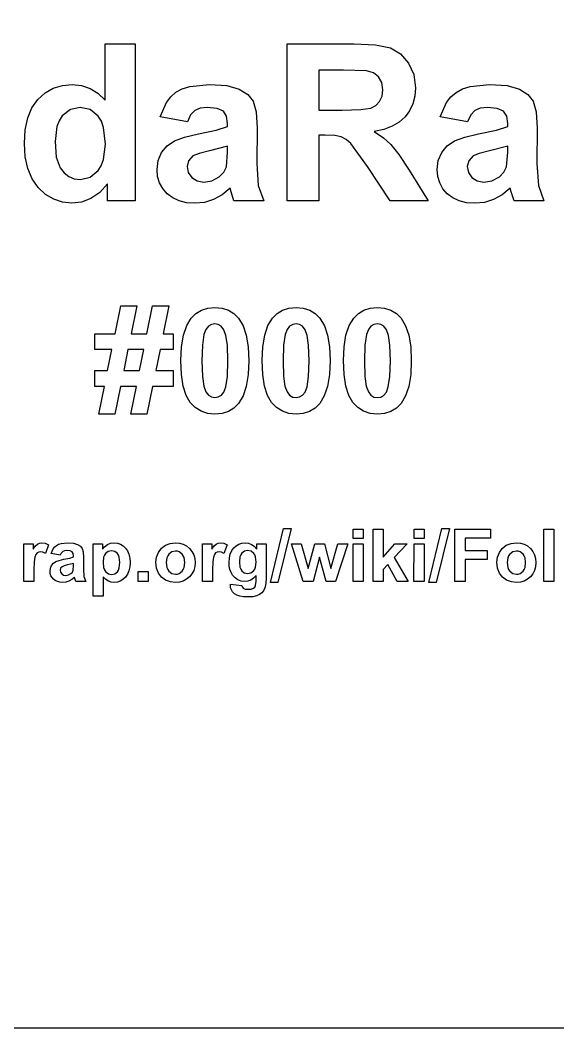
# Model space of a CAD drawing. Header units: metres. Extents: x 2067 to 2383, y -286 to 31.
# Drawn here: x 2209.1 to 2251.3, y -285.6 to -206.4 of the extents above; entities that cross this region are included whole.
import ezdxf

# ---------------------------------------------------------------- set-up
doc = ezdxf.new("R2010")
doc.units = ezdxf.units.M

msp = doc.modelspace()

# ---------------------------------------------------------------- linework, layer by layer
at = {"layer": 'COMPONENT0'}
for p, q in [((2228.742, -250.592, 0), (2229.76, -246.343, 0)), ((2230.351, -246.343, 0), (2229.322, -250.592, 0)), ((2229.76, -246.343, 0), (2230.351, -246.343, 0)), ((2235.222, -247.142, 0), (2235.222, -246.414, 0)), ((2235.222, -246.414, 0), (2236.01, -246.414, 0)), ((2236.01, -246.414, 0), (2236.01, -247.142, 0)), ((2236.789, -250.523, 0), (2236.789, -246.414, 0)), ((2236.789, -246.414, 0), (2237.577, -246.414, 0)), ((2237.577, -246.414, 0), (2237.577, -248.594, 0)), ((2240.01, -247.143, 0), (2240.01, -246.414, 0)), ((2240.01, -246.414, 0), (2240.797, -246.414, 0)), ((2240.797, -246.414, 0), (2240.797, -247.143, 0)), ((2241.184, -250.593, 0), (2242.202, -246.344, 0)), ((2242.793, -246.344, 0), (2241.764, -250.593, 0)), ((2242.202, -246.344, 0), (2242.793, -246.344, 0)), ((2243.21, -250.523, 0), (2243.211, -246.414, 0)), ((2243.211, -246.414, 0), (2246.028, -246.414, 0)), ((2246.028, -246.414, 0), (2246.027, -247.109, 0)), ((2250.212, -250.524, 0), (2250.212, -246.415, 0)), ((2250.212, -246.415, 0), (2251, -246.415, 0)), ((2251, -246.415, 0), (2251, -250.524, 0)), ((2209.354, -250.521, 0), (2209.354, -247.545, 0)), ((2209.354, -247.545, 0), (2210.086, -247.545, 0)), ((2210.086, -247.545, 0), (2210.086, -247.968, 0)), ((2210.264, -247.719, 0), (2210.424, -247.573, 0)), ((2210.424, -247.573, 0), (2210.584, -247.501, 0)), ((2210.584, -247.501, 0), (2210.764, -247.477, 0)), ((2210.764, -247.477, 0), (2211.028, -247.514, 0)), ((2211.028, -247.514, 0), (2211.283, -247.626, 0)), ((2211.283, -247.626, 0), (2211.039, -248.313, 0)), ((2211.911, -247.685, 0), (2212.076, -247.594, 0)), ((2212.076, -247.594, 0), (2212.276, -247.529, 0)), ((2212.276, -247.529, 0), (2212.785, -247.477, 0)), ((2212.785, -247.477, 0), (2213.245, -247.509, 0)), ((2213.245, -247.509, 0), (2213.57, -247.602, 0)), ((2213.57, -247.602, 0), (2213.79, -247.744, 0)), ((2214.792, -247.545, 0), (2215.526, -247.545, 0)), ((2214.792, -251.654, 0), (2214.792, -247.545, 0)), ((2215.526, -247.545, 0), (2215.526, -247.982, 0)), ((2215.695, -247.779, 0), (2215.913, -247.618, 0)), ((2215.913, -247.618, 0), (2216.17, -247.513, 0)), ((2216.17, -247.513, 0), (2216.454, -247.478, 0)), ((2216.454, -247.478, 0), (2216.704, -247.503, 0)), ((2216.704, -247.503, 0), (2216.933, -247.579, 0)), ((2216.933, -247.579, 0), (2217.144, -247.706, 0)), ((2220.475, -247.671, 0), (2220.85, -247.526, 0)), ((2220.85, -247.526, 0), (2221.267, -247.478, 0)), ((2221.267, -247.478, 0), (2221.589, -247.505, 0)), ((2221.589, -247.505, 0), (2221.881, -247.588, 0)), ((2221.881, -247.588, 0), (2222.143, -247.725, 0)), ((2223.388, -250.522, 0), (2223.389, -247.545, 0)), ((2223.389, -247.545, 0), (2224.12, -247.545, 0)), ((2224.12, -247.545, 0), (2224.12, -247.969, 0)), ((2224.298, -247.72, 0), (2224.458, -247.573, 0)), ((2224.458, -247.573, 0), (2224.618, -247.502, 0)), ((2224.618, -247.502, 0), (2224.798, -247.478, 0)), ((2224.798, -247.478, 0), (2225.063, -247.515, 0)), ((2225.063, -247.515, 0), (2225.317, -247.627, 0)), ((2225.317, -247.627, 0), (2225.073, -248.313, 0)), ((2226.031, -247.701, 0), (2226.244, -247.577, 0)), ((2226.244, -247.577, 0), (2226.478, -247.503, 0)), ((2226.478, -247.503, 0), (2226.735, -247.478, 0)), ((2226.735, -247.478, 0), (2226.999, -247.509, 0)), ((2226.999, -247.509, 0), (2227.239, -247.6, 0)), ((2227.239, -247.6, 0), (2227.455, -247.751, 0)), ((2227.646, -247.963, 0), (2227.646, -247.546, 0)), ((2227.646, -247.546, 0), (2228.383, -247.546, 0)), ((2228.383, -247.546, 0), (2228.383, -250.217, 0)), ((2231.312, -250.522, 0), (2230.371, -247.546, 0)), ((2230.371, -247.546, 0), (2231.136, -247.546, 0)), ((2231.136, -247.546, 0), (2231.693, -249.497, 0)), ((2231.693, -249.497, 0), (2232.206, -247.546, 0)), ((2232.206, -247.546, 0), (2232.966, -247.546, 0)), ((2232.966, -247.546, 0), (2233.462, -249.497, 0)), ((2233.462, -249.497, 0), (2234.031, -247.546, 0)), ((2234.807, -247.546, 0), (2233.852, -250.523, 0)), ((2234.031, -247.546, 0), (2234.807, -247.546, 0)), ((2236.01, -247.142, 0), (2235.222, -247.142, 0)), ((2235.222, -250.523, 0), (2235.222, -247.546, 0)), ((2235.222, -247.546, 0), (2236.01, -247.546, 0)), ((2236.01, -247.546, 0), (2236.01, -250.523, 0)), ((2237.577, -248.594, 0), (2238.499, -247.546, 0)), ((2239.469, -247.546, 0), (2238.451, -248.634, 0)), ((2238.499, -247.546, 0), (2239.469, -247.546, 0)), ((2240.009, -250.523, 0), (2240.01, -247.546, 0)), ((2240.797, -247.143, 0), (2240.01, -247.143, 0)), ((2240.01, -247.546, 0), (2240.797, -247.546, 0)), ((2240.797, -247.546, 0), (2240.797, -250.523, 0)), ((2246.027, -247.109, 0), (2244.04, -247.109, 0)), ((2244.04, -247.109, 0), (2244.04, -248.082, 0)), ((2247.265, -247.673, 0), (2247.64, -247.528, 0)), ((2247.64, -247.528, 0), (2248.057, -247.48, 0)), ((2248.057, -247.48, 0), (2248.379, -247.507, 0)), ((2248.379, -247.507, 0), (2248.671, -247.589, 0)), ((2248.671, -247.589, 0), (2248.933, -247.726, 0)), ((2210.086, -247.968, 0), (2210.264, -247.719, 0)), ((2210.286, -248.403, 0), (2210.208, -248.604, 0)), ((2210.389, -248.275, 0), (2210.286, -248.403, 0)), ((2210.516, -248.206, 0), (2210.389, -248.275, 0)), ((2210.669, -248.184, 0), (2210.516, -248.206, 0)), ((2210.847, -248.216, 0), (2210.669, -248.184, 0)), ((2211.039, -248.313, 0), (2210.847, -248.216, 0)), ((2211.496, -248.324, 0), (2211.66, -247.948, 0)), ((2212.211, -248.453, 0), (2211.496, -248.324, 0)), ((2211.66, -247.948, 0), (2211.774, -247.803, 0)), ((2211.774, -247.803, 0), (2211.911, -247.685, 0)), ((2212.295, -248.277, 0), (2212.211, -248.453, 0)), ((2212.401, -248.163, 0), (2212.295, -248.277, 0)), ((2212.542, -248.101, 0), (2212.401, -248.163, 0)), ((2212.729, -248.08, 0), (2212.542, -248.101, 0)), ((2212.99, -248.104, 0), (2212.729, -248.08, 0)), ((2213.152, -248.177, 0), (2212.99, -248.104, 0)), ((2213.236, -248.306, 0), (2213.152, -248.177, 0)), ((2213.264, -248.501, 0), (2213.236, -248.306, 0)), ((2213.79, -247.744, 0), (2213.933, -247.919, 0)), ((2213.933, -247.919, 0), (2214.012, -248.191, 0)), ((2214.012, -248.191, 0), (2214.038, -248.624, 0)), ((2215.526, -247.982, 0), (2215.695, -247.779, 0)), ((2215.678, -248.448, 0), (2215.619, -248.599, 0)), ((2215.762, -248.323, 0), (2215.678, -248.448, 0)), ((2215.977, -248.156, 0), (2215.762, -248.323, 0)), ((2216.241, -248.1, 0), (2215.977, -248.156, 0)), ((2216.496, -248.157, 0), (2216.241, -248.1, 0)), ((2216.706, -248.327, 0), (2216.496, -248.157, 0)), ((2216.789, -248.456, 0), (2216.706, -248.327, 0)), ((2217.144, -247.706, 0), (2217.334, -247.884, 0)), ((2217.334, -247.884, 0), (2217.492, -248.107, 0)), ((2217.492, -248.107, 0), (2217.605, -248.37, 0)), ((2217.605, -248.37, 0), (2217.673, -248.674, 0)), ((2219.782, -248.605, 0), (2219.927, -248.232, 0)), ((2219.927, -248.232, 0), (2220.161, -247.908, 0)), ((2220.161, -247.908, 0), (2220.475, -247.671, 0)), ((2220.751, -248.355, 0), (2220.659, -248.486, 0)), ((2220.986, -248.179, 0), (2220.751, -248.355, 0)), ((2221.269, -248.12, 0), (2220.986, -248.179, 0)), ((2221.417, -248.135, 0), (2221.269, -248.12, 0)), ((2221.553, -248.179, 0), (2221.417, -248.135, 0)), ((2221.787, -248.355, 0), (2221.553, -248.179, 0)), ((2221.878, -248.486, 0), (2221.787, -248.355, 0)), ((2222.143, -247.725, 0), (2222.374, -247.917, 0)), ((2222.374, -247.917, 0), (2222.563, -248.15, 0)), ((2222.563, -248.15, 0), (2222.698, -248.413, 0)), ((2222.698, -248.413, 0), (2222.778, -248.705, 0)), ((2224.12, -247.969, 0), (2224.298, -247.72, 0)), ((2224.32, -248.403, 0), (2224.242, -248.605, 0)), ((2224.423, -248.276, 0), (2224.32, -248.403, 0)), ((2224.55, -248.207, 0), (2224.423, -248.276, 0)), ((2224.703, -248.184, 0), (2224.55, -248.207, 0)), ((2224.881, -248.217, 0), (2224.703, -248.184, 0)), ((2225.073, -248.313, 0), (2224.881, -248.217, 0)), ((2225.502, -248.665, 0), (2225.569, -248.357, 0)), ((2225.569, -248.357, 0), (2225.682, -248.093, 0)), ((2225.682, -248.093, 0), (2225.84, -247.873, 0)), ((2225.84, -247.873, 0), (2226.031, -247.701, 0)), ((2226.39, -248.425, 0), (2226.333, -248.579, 0)), ((2226.47, -248.301, 0), (2226.39, -248.425, 0)), ((2226.679, -248.136, 0), (2226.47, -248.301, 0)), ((2226.937, -248.081, 0), (2226.679, -248.136, 0)), ((2227.203, -248.137, 0), (2226.937, -248.081, 0)), ((2227.419, -248.305, 0), (2227.203, -248.137, 0)), ((2227.502, -248.432, 0), (2227.419, -248.305, 0)), ((2227.455, -247.751, 0), (2227.646, -247.963, 0)), ((2227.562, -248.589, 0), (2227.502, -248.432, 0)), ((2244.04, -248.082, 0), (2245.756, -248.082, 0)), ((2245.756, -248.082, 0), (2245.755, -248.777, 0)), ((2246.572, -248.607, 0), (2246.717, -248.233, 0)), ((2246.717, -248.233, 0), (2246.951, -247.91, 0)), ((2246.951, -247.91, 0), (2247.265, -247.673, 0)), ((2247.541, -248.357, 0), (2247.449, -248.487, 0)), ((2247.776, -248.18, 0), (2247.541, -248.357, 0)), ((2248.059, -248.121, 0), (2247.776, -248.18, 0)), ((2248.207, -248.136, 0), (2248.059, -248.121, 0)), ((2248.343, -248.18, 0), (2248.207, -248.136, 0)), ((2248.577, -248.357, 0), (2248.343, -248.18, 0)), ((2248.668, -248.487, 0), (2248.577, -248.357, 0)), ((2248.933, -247.726, 0), (2249.164, -247.918, 0)), ((2249.164, -247.918, 0), (2249.353, -248.152, 0)), ((2249.353, -248.152, 0), (2249.488, -248.415, 0)), ((2249.488, -248.415, 0), (2249.568, -248.706, 0)), ((2210.158, -248.973, 0), (2210.142, -249.602, 0)), ((2210.208, -248.604, 0), (2210.158, -248.973, 0)), ((2211.535, -249.259, 0), (2211.68, -249.084, 0)), ((2211.68, -249.084, 0), (2211.873, -248.956, 0)), ((2211.873, -248.956, 0), (2212.138, -248.857, 0)), ((2212.138, -248.857, 0), (2212.499, -248.772, 0)), ((2212.499, -248.772, 0), (2212.967, -248.672, 0)), ((2212.785, -249.212, 0), (2212.514, -249.282, 0)), ((2213.264, -249.092, 0), (2212.785, -249.212, 0)), ((2212.967, -248.672, 0), (2213.264, -248.579, 0)), ((2213.264, -248.579, 0), (2213.264, -248.501, 0)), ((2213.264, -249.249, 0), (2213.264, -249.092, 0)), ((2214.038, -248.624, 0), (2214.03, -249.543, 0)), ((2215.619, -248.599, 0), (2215.571, -248.983, 0)), ((2215.571, -248.983, 0), (2215.621, -249.419, 0)), ((2216.847, -248.614, 0), (2216.789, -248.456, 0)), ((2216.894, -249.022, 0), (2216.847, -248.614, 0)), ((2216.849, -249.453, 0), (2216.894, -249.022, 0)), ((2217.673, -248.674, 0), (2217.696, -249.017, 0)), ((2217.696, -249.017, 0), (2217.673, -249.369, 0)), ((2219.733, -248.991, 0), (2219.782, -248.605, 0)), ((2219.782, -249.465, 0), (2219.733, -248.991, 0)), ((2220.593, -248.643, 0), (2220.541, -249.034, 0)), ((2220.541, -249.034, 0), (2220.593, -249.425, 0)), ((2220.659, -248.486, 0), (2220.593, -248.643, 0)), ((2221.943, -248.641, 0), (2221.878, -248.486, 0)), ((2221.995, -249.028, 0), (2221.943, -248.641, 0)), ((2221.943, -249.423, 0), (2221.995, -249.028, 0)), ((2222.778, -248.705, 0), (2222.805, -249.025, 0)), ((2222.805, -249.025, 0), (2222.778, -249.349, 0)), ((2224.193, -248.973, 0), (2224.176, -249.603, 0)), ((2224.242, -248.605, 0), (2224.193, -248.973, 0)), ((2225.479, -249.017, 0), (2225.502, -248.665, 0)), ((2225.497, -249.303, 0), (2225.479, -249.017, 0)), ((2226.333, -248.579, 0), (2226.287, -248.972, 0)), ((2226.287, -248.972, 0), (2226.332, -249.382, 0)), ((2227.56, -249.38, 0), (2227.61, -248.992, 0)), ((2227.61, -248.992, 0), (2227.562, -248.589, 0)), ((2232.582, -248.608, 0), (2232.077, -250.523, 0)), ((2233.095, -250.523, 0), (2232.582, -248.608, 0)), ((2237.944, -249.186, 0), (2237.577, -249.57, 0)), ((2238.692, -250.523, 0), (2237.944, -249.186, 0)), ((2238.451, -248.634, 0), (2239.541, -250.523, 0)), ((2245.755, -248.777, 0), (2244.04, -248.777, 0)), ((2244.04, -248.777, 0), (2244.04, -250.523, 0)), ((2246.523, -248.993, 0), (2246.572, -248.607, 0)), ((2246.572, -249.467, 0), (2246.523, -248.993, 0)), ((2247.383, -248.644, 0), (2247.331, -249.035, 0)), ((2247.331, -249.035, 0), (2247.383, -249.426, 0)), ((2247.449, -248.487, 0), (2247.383, -248.644, 0)), ((2248.733, -248.643, 0), (2248.668, -248.487, 0)), ((2248.785, -249.03, 0), (2248.733, -248.643, 0)), ((2248.733, -249.425, 0), (2248.785, -249.03, 0)), ((2249.568, -248.706, 0), (2249.595, -249.027, 0)), ((2249.595, -249.027, 0), (2249.568, -249.35, 0)), ((2210.142, -249.602, 0), (2210.142, -250.521, 0)), ((2211.414, -249.708, 0), (2211.445, -249.47, 0)), ((2211.431, -249.891, 0), (2211.414, -249.708, 0)), ((2211.481, -250.057, 0), (2211.431, -249.891, 0)), ((2211.445, -249.47, 0), (2211.535, -249.259, 0)), ((2212.241, -249.474, 0), (2212.202, -249.627, 0)), ((2212.202, -249.627, 0), (2212.233, -249.781, 0)), ((2212.233, -249.781, 0), (2212.325, -249.913, 0)), ((2212.356, -249.35, 0), (2212.241, -249.474, 0)), ((2212.325, -249.913, 0), (2212.466, -250.004, 0)), ((2212.514, -249.282, 0), (2212.356, -249.35, 0)), ((2212.466, -250.004, 0), (2212.639, -250.034, 0)), ((2212.639, -250.034, 0), (2212.847, -249.999, 0)), ((2212.847, -249.999, 0), (2213.046, -249.894, 0)), ((2213.046, -249.894, 0), (2213.164, -249.775, 0)), ((2213.164, -249.775, 0), (2213.234, -249.633, 0)), ((2213.234, -249.633, 0), (2213.264, -249.249, 0)), ((2214.03, -249.543, 0), (2214.067, -250.122, 0)), ((2215.621, -249.419, 0), (2215.683, -249.588, 0)), ((2215.683, -249.588, 0), (2215.77, -249.724, 0)), ((2215.77, -249.724, 0), (2215.991, -249.904, 0)), ((2215.991, -249.904, 0), (2216.118, -249.949, 0)), ((2216.118, -249.949, 0), (2216.255, -249.964, 0)), ((2216.255, -249.964, 0), (2216.507, -249.909, 0)), ((2216.507, -249.909, 0), (2216.712, -249.744, 0)), ((2216.712, -249.744, 0), (2216.792, -249.616, 0)), ((2216.792, -249.616, 0), (2216.849, -249.453, 0)), ((2217.491, -249.948, 0), (2217.331, -250.176, 0)), ((2217.605, -249.679, 0), (2217.491, -249.948, 0)), ((2217.673, -249.369, 0), (2217.605, -249.679, 0)), ((2218.321, -250.522, 0), (2218.321, -249.734, 0)), ((2218.321, -249.734, 0), (2219.108, -249.734, 0)), ((2219.108, -249.734, 0), (2219.108, -250.522, 0)), ((2219.927, -249.862, 0), (2219.782, -249.465, 0)), ((2220.165, -250.176, 0), (2219.927, -249.862, 0)), ((2220.593, -249.425, 0), (2220.659, -249.581, 0)), ((2220.659, -249.581, 0), (2220.751, -249.712, 0)), ((2220.751, -249.712, 0), (2220.986, -249.888, 0)), ((2220.986, -249.888, 0), (2221.269, -249.947, 0)), ((2221.269, -249.947, 0), (2221.417, -249.933, 0)), ((2221.417, -249.933, 0), (2221.553, -249.888, 0)), ((2221.553, -249.888, 0), (2221.787, -249.712, 0)), ((2221.787, -249.712, 0), (2221.878, -249.581, 0)), ((2221.878, -249.581, 0), (2221.943, -249.423, 0)), ((2222.56, -249.908, 0), (2222.37, -250.145, 0)), ((2222.696, -249.643, 0), (2222.56, -249.908, 0)), ((2222.778, -249.349, 0), (2222.696, -249.643, 0)), ((2224.176, -249.603, 0), (2224.176, -250.522, 0)), ((2225.548, -249.565, 0), (2225.497, -249.303, 0)), ((2225.634, -249.802, 0), (2225.548, -249.565, 0)), ((2225.754, -250.015, 0), (2225.634, -249.802, 0)), ((2225.945, -250.237, 0), (2225.754, -250.015, 0)), ((2226.332, -249.382, 0), (2226.39, -249.54, 0)), ((2226.39, -249.54, 0), (2226.47, -249.666, 0)), ((2226.47, -249.666, 0), (2226.675, -249.831, 0)), ((2226.675, -249.831, 0), (2226.923, -249.886, 0)), ((2226.923, -249.886, 0), (2227.189, -249.83, 0)), ((2227.189, -249.83, 0), (2227.411, -249.66, 0)), ((2227.411, -249.66, 0), (2227.498, -249.534, 0)), ((2227.498, -249.534, 0), (2227.56, -249.38, 0)), ((2237.577, -249.57, 0), (2237.577, -250.523, 0)), ((2246.717, -249.863, 0), (2246.572, -249.467, 0)), ((2246.955, -250.178, 0), (2246.717, -249.863, 0)), ((2247.383, -249.426, 0), (2247.449, -249.583, 0)), ((2247.449, -249.583, 0), (2247.541, -249.713, 0)), ((2247.541, -249.713, 0), (2247.776, -249.89, 0)), ((2247.776, -249.89, 0), (2248.059, -249.949, 0)), ((2248.059, -249.949, 0), (2248.207, -249.934, 0)), ((2248.207, -249.934, 0), (2248.343, -249.89, 0)), ((2248.343, -249.89, 0), (2248.577, -249.713, 0)), ((2248.577, -249.713, 0), (2248.668, -249.582, 0)), ((2248.668, -249.582, 0), (2248.733, -249.425, 0)), ((2249.35, -249.91, 0), (2249.16, -250.147, 0)), ((2249.486, -249.644, 0), (2249.35, -249.91, 0)), ((2249.568, -249.35, 0), (2249.486, -249.644, 0)), ((2210.142, -250.521, 0), (2209.354, -250.521, 0)), ((2211.563, -250.206, 0), (2211.481, -250.057, 0)), ((2211.679, -250.339, 0), (2211.563, -250.206, 0)), ((2211.824, -250.448, 0), (2211.679, -250.339, 0)), ((2211.993, -250.526, 0), (2211.824, -250.448, 0)), ((2212.186, -250.573, 0), (2211.993, -250.526, 0)), ((2212.404, -250.589, 0), (2212.186, -250.573, 0)), ((2212.657, -250.564, 0), (2212.404, -250.589, 0)), ((2212.894, -250.491, 0), (2212.657, -250.564, 0)), ((2213.117, -250.368, 0), (2212.894, -250.491, 0)), ((2213.326, -250.196, 0), (2213.117, -250.368, 0)), ((2213.354, -250.289, 0), (2213.326, -250.196, 0)), ((2213.43, -250.521, 0), (2213.354, -250.289, 0)), ((2214.209, -250.521, 0), (2213.43, -250.521, 0)), ((2214.067, -250.122, 0), (2214.209, -250.521, 0)), ((2215.58, -250.154, 0), (2215.579, -251.654, 0)), ((2215.796, -250.358, 0), (2215.58, -250.154, 0)), ((2216.001, -250.491, 0), (2215.796, -250.358, 0)), ((2216.213, -250.564, 0), (2216.001, -250.491, 0)), ((2216.448, -250.589, 0), (2216.213, -250.564, 0)), ((2216.698, -250.563, 0), (2216.448, -250.589, 0)), ((2216.928, -250.486, 0), (2216.698, -250.563, 0)), ((2217.139, -250.356, 0), (2216.928, -250.486, 0)), ((2217.331, -250.176, 0), (2217.139, -250.356, 0)), ((2219.108, -250.522, 0), (2218.321, -250.522, 0)), ((2220.492, -250.404, 0), (2220.165, -250.176, 0)), ((2220.872, -250.543, 0), (2220.492, -250.404, 0)), ((2221.272, -250.589, 0), (2220.872, -250.543, 0)), ((2221.589, -250.561, 0), (2221.272, -250.589, 0)), ((2221.877, -250.478, 0), (2221.589, -250.561, 0)), ((2222.137, -250.339, 0), (2221.877, -250.478, 0)), ((2222.37, -250.145, 0), (2222.137, -250.339, 0)), ((2224.176, -250.522, 0), (2223.388, -250.522, 0)), ((2225.58, -250.814, 0), (2225.583, -250.718, 0)), ((2225.6, -251.004, 0), (2225.58, -250.814, 0)), ((2225.583, -250.718, 0), (2226.483, -250.828, 0)), ((2226.167, -250.395, 0), (2225.945, -250.237, 0)), ((2226.42, -250.49, 0), (2226.167, -250.395, 0)), ((2226.704, -250.522, 0), (2226.42, -250.49, 0)), ((2226.962, -250.492, 0), (2226.704, -250.522, 0)), ((2227.196, -250.402, 0), (2226.962, -250.492, 0)), ((2227.407, -250.251, 0), (2227.196, -250.402, 0)), ((2227.595, -250.04, 0), (2227.407, -250.251, 0)), ((2227.559, -250.836, 0), (2227.595, -250.475, 0)), ((2227.595, -250.475, 0), (2227.595, -250.04, 0)), ((2228.361, -250.677, 0), (2228.296, -251.004, 0)), ((2228.383, -250.217, 0), (2228.361, -250.677, 0)), ((2229.322, -250.592, 0), (2228.742, -250.592, 0)), ((2232.077, -250.523, 0), (2231.312, -250.522, 0)), ((2233.852, -250.523, 0), (2233.095, -250.523, 0)), ((2236.01, -250.523, 0), (2235.222, -250.523, 0)), ((2237.577, -250.523, 0), (2236.789, -250.523, 0)), ((2239.541, -250.523, 0), (2238.692, -250.523, 0)), ((2240.797, -250.523, 0), (2240.009, -250.523, 0)), ((2241.764, -250.593, 0), (2241.184, -250.593, 0)), ((2244.04, -250.523, 0), (2243.21, -250.523, 0)), ((2247.282, -250.406, 0), (2246.955, -250.178, 0)), ((2247.662, -250.544, 0), (2247.282, -250.406, 0)), ((2248.062, -250.591, 0), (2247.662, -250.544, 0)), ((2248.379, -250.563, 0), (2248.062, -250.591, 0)), ((2248.667, -250.48, 0), (2248.379, -250.563, 0)), ((2248.927, -250.341, 0), (2248.667, -250.48, 0)), ((2249.16, -250.147, 0), (2248.927, -250.341, 0)), ((2251, -250.524, 0), (2250.212, -250.524, 0)), ((2225.659, -251.177, 0), (2225.6, -251.004, 0)), ((2225.758, -251.333, 0), (2225.659, -251.177, 0)), ((2225.897, -251.471, 0), (2225.758, -251.333, 0)), ((2226.083, -251.584, 0), (2225.897, -251.471, 0)), ((2226.324, -251.665, 0), (2226.083, -251.584, 0)), ((2226.483, -250.828, 0), (2226.52, -250.96, 0)), ((2226.52, -250.96, 0), (2226.586, -251.044, 0)), ((2226.586, -251.044, 0), (2226.731, -251.107, 0)), ((2226.731, -251.107, 0), (2226.94, -251.128, 0)), ((2226.94, -251.128, 0), (2227.209, -251.105, 0)), ((2227.209, -251.105, 0), (2227.402, -251.035, 0)), ((2227.402, -251.035, 0), (2227.493, -250.955, 0)), ((2227.493, -250.955, 0), (2227.559, -250.836, 0)), ((2227.869, -251.546, 0), (2227.633, -251.646, 0)), ((2228.052, -251.414, 0), (2227.869, -251.546, 0)), ((2228.192, -251.237, 0), (2228.052, -251.414, 0)), ((2228.296, -251.004, 0), (2228.192, -251.237, 0)), ((2215.579, -251.654, 0), (2214.792, -251.654, 0)), ((2226.619, -251.714, 0), (2226.324, -251.665, 0)), ((2226.97, -251.73, 0), (2226.619, -251.714, 0)), ((2227.336, -251.709, 0), (2226.97, -251.73, 0)), ((2227.633, -251.646, 0), (2227.336, -251.709, 0))]:
    msp.add_line(p, q, dxfattribs=at)
at = {"layer": 'COMPONENT1'}
for p, q in [((2215.747, -212.726, 0), (2215.747, -208.286, 0)), ((2215.747, -208.286, 0), (2218.11, -208.286, 0)), ((2218.11, -208.286, 0), (2218.109, -220.613, 0)), ((2230.041, -220.614, 0), (2230.042, -208.287, 0)), ((2230.042, -208.287, 0), (2235.28, -208.287, 0)), ((2235.28, -208.287, 0), (2236.986, -208.37, 0)), ((2236.986, -208.37, 0), (2238.152, -208.619, 0)), ((2238.152, -208.619, 0), (2238.958, -209.081, 0)), ((2238.958, -209.081, 0), (2239.585, -209.801, 0)), ((2232.531, -210.372, 0), (2232.53, -213.5, 0)), ((2234.473, -210.372, 0), (2232.531, -210.372, 0)), ((2236.289, -210.415, 0), (2234.473, -210.372, 0)), ((2236.826, -210.586, 0), (2236.289, -210.415, 0)), ((2239.585, -209.801, 0), (2239.989, -210.711, 0)), ((2237.227, -210.898, 0), (2236.826, -210.586, 0)), ((2237.476, -211.341, 0), (2237.227, -210.898, 0)), ((2239.989, -210.711, 0), (2240.124, -211.743, 0)), ((2211.027, -212.146, 0), (2211.667, -211.776, 0)), ((2211.667, -211.776, 0), (2212.377, -211.555, 0)), ((2212.377, -211.555, 0), (2213.157, -211.481, 0)), ((2213.157, -211.481, 0), (2213.88, -211.559, 0)), ((2213.88, -211.559, 0), (2214.553, -211.792, 0)), ((2214.553, -211.792, 0), (2215.175, -212.181, 0)), ((2221.305, -212.104, 0), (2221.8, -211.832, 0)), ((2221.8, -211.832, 0), (2222.402, -211.637, 0)), ((2222.402, -211.637, 0), (2223.928, -211.482, 0)), ((2223.928, -211.482, 0), (2225.307, -211.575, 0)), ((2225.307, -211.575, 0), (2226.283, -211.856, 0)), ((2226.283, -211.856, 0), (2226.942, -212.281, 0)), ((2237.559, -211.903, 0), (2237.476, -211.341, 0)), ((2237.496, -212.412, 0), (2237.559, -211.903, 0)), ((2240.124, -211.743, 0), (2240.073, -212.407, 0)), ((2243.319, -212.105, 0), (2243.814, -211.833, 0)), ((2243.814, -211.833, 0), (2244.416, -211.639, 0)), ((2244.416, -211.639, 0), (2245.942, -211.483, 0)), ((2245.942, -211.483, 0), (2247.321, -211.577, 0)), ((2247.321, -211.577, 0), (2248.297, -211.857, 0)), ((2248.297, -211.857, 0), (2248.956, -212.282, 0)), ((2209.99, -213.321, 0), (2210.458, -212.662, 0)), ((2210.458, -212.662, 0), (2211.027, -212.146, 0)), ((2215.175, -212.181, 0), (2215.747, -212.726, 0)), ((2220.552, -212.894, 0), (2220.896, -212.457, 0)), ((2220.896, -212.457, 0), (2221.305, -212.104, 0)), ((2226.942, -212.281, 0), (2227.372, -212.806, 0)), ((2227.372, -212.806, 0), (2227.608, -213.623, 0)), ((2237.006, -213.143, 0), (2237.307, -212.828, 0)), ((2237.307, -212.828, 0), (2237.496, -212.412, 0)), ((2240.073, -212.407, 0), (2239.92, -213.01, 0)), ((2242.566, -212.896, 0), (2242.91, -212.458, 0)), ((2242.91, -212.458, 0), (2243.319, -212.105, 0)), ((2248.956, -212.282, 0), (2249.386, -212.808, 0)), ((2249.386, -212.808, 0), (2249.622, -213.624, 0)), ((2209.657, -214.116, 0), (2209.99, -213.321, 0)), ((2213.007, -213.456, 0), (2212.371, -213.957, 0)), ((2213.779, -213.289, 0), (2213.007, -213.456, 0)), ((2214.567, -213.458, 0), (2213.779, -213.289, 0)), ((2215.2, -213.966, 0), (2214.567, -213.458, 0)), ((2220.06, -214.021, 0), (2220.552, -212.894, 0)), ((2222.776, -213.538, 0), (2222.457, -213.879, 0)), ((2223.199, -213.352, 0), (2222.776, -213.538, 0)), ((2223.76, -213.29, 0), (2223.199, -213.352, 0)), ((2224.544, -213.362, 0), (2223.76, -213.29, 0)), ((2225.03, -213.58, 0), (2224.544, -213.362, 0)), ((2225.282, -213.968, 0), (2225.03, -213.58, 0)), ((2227.608, -213.623, 0), (2227.687, -214.921, 0)), ((2232.53, -213.5, 0), (2234.372, -213.5, 0)), ((2234.372, -213.5, 0), (2235.827, -213.463, 0)), ((2235.827, -213.463, 0), (2236.609, -213.349, 0)), ((2236.609, -213.349, 0), (2237.006, -213.143, 0)), ((2239.665, -213.553, 0), (2239.308, -214.035, 0)), ((2239.92, -213.01, 0), (2239.665, -213.553, 0)), ((2242.074, -214.022, 0), (2242.566, -212.896, 0)), ((2244.79, -213.539, 0), (2244.471, -213.881, 0)), ((2245.213, -213.353, 0), (2244.79, -213.539, 0)), ((2245.774, -213.291, 0), (2245.213, -213.353, 0)), ((2246.558, -213.363, 0), (2245.774, -213.291, 0)), ((2247.044, -213.581, 0), (2246.558, -213.363, 0)), ((2247.296, -213.969, 0), (2247.044, -213.581, 0)), ((2249.622, -213.624, 0), (2249.701, -214.922, 0)), ((2209.456, -215.047, 0), (2209.657, -214.116, 0)), ((2212.122, -214.333, 0), (2211.945, -214.791, 0)), ((2212.371, -213.957, 0), (2212.122, -214.333, 0)), ((2215.443, -214.358, 0), (2215.2, -213.966, 0)), ((2215.616, -214.858, 0), (2215.443, -214.358, 0)), ((2222.205, -214.408, 0), (2220.06, -214.021, 0)), ((2222.457, -213.879, 0), (2222.205, -214.408, 0)), ((2225.366, -214.551, 0), (2225.282, -213.968, 0)), ((2239.308, -214.035, 0), (2238.849, -214.445, 0)), ((2244.218, -214.409, 0), (2242.074, -214.022, 0)), ((2244.471, -213.881, 0), (2244.218, -214.409, 0)), ((2247.38, -214.552, 0), (2247.296, -213.969, 0)), ((2209.39, -216.114, 0), (2209.456, -215.047, 0)), ((2211.945, -214.791, 0), (2211.803, -215.955, 0)), ((2215.755, -216.182, 0), (2215.616, -214.858, 0)), ((2223.071, -215.367, 0), (2224.473, -215.066, 0)), ((2224.473, -215.066, 0), (2225.366, -214.786, 0)), ((2225.366, -214.786, 0), (2225.366, -214.551, 0)), ((2227.687, -214.921, 0), (2227.662, -217.679, 0)), ((2237.63, -215.014, 0), (2236.869, -215.174, 0)), ((2236.869, -215.174, 0), (2237.606, -215.668, 0)), ((2238.29, -214.771, 0), (2237.63, -215.014, 0)), ((2238.849, -214.445, 0), (2238.29, -214.771, 0)), ((2245.084, -215.368, 0), (2246.487, -215.067, 0)), ((2246.487, -215.067, 0), (2247.38, -214.788, 0)), ((2247.38, -214.788, 0), (2247.38, -214.552, 0)), ((2249.701, -214.922, 0), (2249.675, -217.68, 0)), ((2211.803, -215.955, 0), (2211.902, -217.186, 0)), ((2220.612, -216.302, 0), (2221.191, -215.917, 0)), ((2221.191, -215.917, 0), (2221.987, -215.622, 0)), ((2221.987, -215.622, 0), (2223.071, -215.367, 0)), ((2233.035, -215.468, 0), (2232.53, -215.468, 0)), ((2232.53, -215.468, 0), (2232.53, -220.614, 0)), ((2233.777, -215.503, 0), (2233.035, -215.468, 0)), ((2234.288, -215.607, 0), (2233.777, -215.503, 0)), ((2234.672, -215.804, 0), (2234.288, -215.607, 0)), ((2235.036, -216.12, 0), (2234.672, -215.804, 0)), ((2237.606, -215.668, 0), (2238.202, -216.208, 0)), ((2242.626, -216.303, 0), (2243.205, -215.918, 0)), ((2243.205, -215.918, 0), (2244.001, -215.623, 0)), ((2244.001, -215.623, 0), (2245.084, -215.368, 0)), ((2209.458, -217.163, 0), (2209.39, -216.114, 0)), ((2215.612, -217.389, 0), (2215.755, -216.182, 0)), ((2220.178, -216.825, 0), (2220.612, -216.302, 0)), ((2223.928, -216.687, 0), (2223.115, -216.895, 0)), ((2225.366, -216.325, 0), (2223.928, -216.687, 0)), ((2225.273, -217.948, 0), (2225.366, -216.796, 0)), ((2225.366, -216.796, 0), (2225.366, -216.325, 0)), ((2236.348, -217.932, 0), (2235.036, -216.12, 0)), ((2238.202, -216.208, 0), (2238.819, -216.99, 0)), ((2242.192, -216.827, 0), (2242.626, -216.303, 0)), ((2245.942, -216.688, 0), (2245.128, -216.896, 0)), ((2247.38, -216.327, 0), (2245.942, -216.688, 0)), ((2247.287, -217.949, 0), (2247.38, -216.797, 0)), ((2247.38, -216.797, 0), (2247.38, -216.327, 0)), ((2209.664, -218.089, 0), (2209.458, -217.163, 0)), ((2211.902, -217.186, 0), (2212.198, -218.023, 0)), ((2215.433, -217.865, 0), (2215.612, -217.389, 0)), ((2219.816, -218.175, 0), (2219.907, -217.459, 0)), ((2219.907, -217.459, 0), (2220.178, -216.825, 0)), ((2222.295, -217.471, 0), (2222.179, -217.931, 0)), ((2222.642, -217.099, 0), (2222.295, -217.471, 0)), ((2223.115, -216.895, 0), (2222.642, -217.099, 0)), ((2238.819, -216.99, 0), (2239.619, -218.21, 0)), ((2241.83, -218.176, 0), (2241.921, -217.46, 0)), ((2241.921, -217.46, 0), (2242.192, -216.827, 0)), ((2244.309, -217.472, 0), (2244.193, -217.932, 0)), ((2244.655, -217.1, 0), (2244.309, -217.472, 0)), ((2245.128, -216.896, 0), (2244.655, -217.1, 0)), ((2210.007, -218.893, 0), (2209.664, -218.089, 0)), ((2212.198, -218.023, 0), (2212.512, -218.428, 0)), ((2214.55, -218.775, 0), (2215.183, -218.254, 0)), ((2215.183, -218.254, 0), (2215.433, -217.865, 0)), ((2219.866, -218.722, 0), (2219.816, -218.175, 0)), ((2222.179, -217.931, 0), (2222.272, -218.394, 0)), ((2224.71, -218.73, 0), (2225.065, -218.375, 0)), ((2225.065, -218.375, 0), (2225.273, -217.948, 0)), ((2227.662, -217.679, 0), (2227.775, -219.416, 0)), ((2238.147, -220.614, 0), (2236.348, -217.932, 0)), ((2239.619, -218.21, 0), (2241.124, -220.615, 0)), ((2241.88, -218.723, 0), (2241.83, -218.176, 0)), ((2244.193, -217.932, 0), (2244.285, -218.395, 0)), ((2246.724, -218.731, 0), (2247.079, -218.376, 0)), ((2247.079, -218.376, 0), (2247.287, -217.949, 0)), ((2249.675, -217.68, 0), (2249.789, -219.417, 0)), ((2210.487, -219.574, 0), (2210.007, -218.893, 0)), ((2212.512, -218.428, 0), (2212.883, -218.717, 0)), ((2212.883, -218.717, 0), (2213.311, -218.89, 0)), ((2213.311, -218.89, 0), (2213.796, -218.948, 0)), ((2213.796, -218.948, 0), (2214.55, -218.775, 0)), ((2220.015, -219.22, 0), (2219.866, -218.722, 0)), ((2222.272, -218.394, 0), (2222.549, -218.789, 0)), ((2222.549, -218.789, 0), (2222.969, -219.06, 0)), ((2222.969, -219.06, 0), (2223.491, -219.15, 0)), ((2223.491, -219.15, 0), (2224.115, -219.045, 0)), ((2224.115, -219.045, 0), (2224.71, -218.73, 0)), ((2242.029, -219.221, 0), (2241.88, -218.723, 0)), ((2244.285, -218.395, 0), (2244.563, -218.79, 0)), ((2244.563, -218.79, 0), (2244.983, -219.061, 0)), ((2244.983, -219.061, 0), (2245.505, -219.152, 0)), ((2245.505, -219.152, 0), (2246.129, -219.047, 0)), ((2246.129, -219.047, 0), (2246.724, -218.731, 0)), ((2211.063, -220.117, 0), (2210.487, -219.574, 0)), ((2215.915, -219.301, 0), (2215.319, -219.969, 0)), ((2215.914, -220.613, 0), (2215.915, -219.301, 0)), ((2220.263, -219.668, 0), (2220.015, -219.22, 0)), ((2220.611, -220.067, 0), (2220.263, -219.668, 0)), ((2225.551, -219.638, 0), (2224.924, -220.153, 0)), ((2225.635, -219.916, 0), (2225.551, -219.638, 0)), ((2225.862, -220.614, 0), (2225.635, -219.916, 0)), ((2227.775, -219.416, 0), (2228.2, -220.614, 0)), ((2242.277, -219.669, 0), (2242.029, -219.221, 0)), ((2242.625, -220.068, 0), (2242.277, -219.669, 0)), ((2247.565, -219.64, 0), (2246.938, -220.155, 0)), ((2247.649, -219.917, 0), (2247.565, -219.64, 0)), ((2247.876, -220.615, 0), (2247.649, -219.917, 0)), ((2249.789, -219.417, 0), (2250.213, -220.615, 0)), ((2211.694, -220.505, 0), (2211.063, -220.117, 0)), ((2212.381, -220.737, 0), (2211.694, -220.505, 0)), ((2213.123, -220.815, 0), (2212.381, -220.737, 0)), ((2213.876, -220.721, 0), (2213.123, -220.815, 0)), ((2214.624, -220.441, 0), (2213.876, -220.721, 0)), ((2215.319, -219.969, 0), (2214.624, -220.441, 0)), ((2218.109, -220.613, 0), (2215.914, -220.613, 0)), ((2221.045, -220.394, 0), (2220.611, -220.067, 0)), ((2221.551, -220.628, 0), (2221.045, -220.394, 0)), ((2222.131, -220.769, 0), (2221.551, -220.628, 0)), ((2223.543, -220.742, 0), (2222.784, -220.815, 0)), ((2224.256, -220.521, 0), (2223.543, -220.742, 0)), ((2224.924, -220.153, 0), (2224.256, -220.521, 0)), ((2228.2, -220.614, 0), (2225.862, -220.614, 0)), ((2232.53, -220.614, 0), (2230.041, -220.614, 0)), ((2241.124, -220.615, 0), (2238.147, -220.614, 0)), ((2243.058, -220.396, 0), (2242.625, -220.068, 0)), ((2243.565, -220.629, 0), (2243.058, -220.396, 0)), ((2244.145, -220.77, 0), (2243.565, -220.629, 0)), ((2245.557, -220.743, 0), (2244.798, -220.817, 0)), ((2246.27, -220.522, 0), (2245.557, -220.743, 0)), ((2246.938, -220.155, 0), (2246.27, -220.522, 0)), ((2250.213, -220.615, 0), (2247.876, -220.615, 0)), ((2222.784, -220.815, 0), (2222.131, -220.769, 0)), ((2244.798, -220.817, 0), (2244.145, -220.77, 0))]:
    msp.add_line(p, q, dxfattribs=at)
at = {"layer": 'COMPONENT2'}
for p, q in [((2216.525, -231.066, 0), (2216.968, -228.88, 0)), ((2216.968, -228.88, 0), (2218.224, -228.88, 0)), ((2218.224, -228.88, 0), (2217.781, -231.066, 0)), ((2219.02, -231.066, 0), (2219.451, -228.88, 0)), ((2219.451, -228.88, 0), (2220.752, -228.88, 0)), ((2220.752, -228.88, 0), (2220.303, -231.066, 0)), ((2222.501, -229.827, 0), (2222.867, -229.46, 0)), ((2222.867, -229.46, 0), (2223.3, -229.197, 0)), ((2223.3, -229.197, 0), (2223.798, -229.039, 0)), ((2223.798, -229.039, 0), (2224.362, -228.987, 0)), ((2224.362, -228.987, 0), (2224.926, -229.04, 0)), ((2224.926, -229.04, 0), (2225.426, -229.2, 0)), ((2225.426, -229.2, 0), (2225.86, -229.466, 0)), ((2228.886, -229.828, 0), (2229.252, -229.46, 0)), ((2229.252, -229.46, 0), (2229.685, -229.197, 0)), ((2229.685, -229.197, 0), (2230.183, -229.04, 0)), ((2230.183, -229.04, 0), (2230.747, -228.987, 0)), ((2230.747, -228.987, 0), (2231.311, -229.04, 0)), ((2231.311, -229.04, 0), (2231.811, -229.2, 0)), ((2231.811, -229.2, 0), (2232.245, -229.466, 0)), ((2235.271, -229.828, 0), (2235.637, -229.46, 0)), ((2235.637, -229.46, 0), (2236.07, -229.198, 0)), ((2236.07, -229.198, 0), (2236.568, -229.04, 0)), ((2236.568, -229.04, 0), (2237.132, -228.987, 0)), ((2237.132, -228.987, 0), (2237.696, -229.041, 0)), ((2237.696, -229.041, 0), (2238.196, -229.2, 0)), ((2238.196, -229.2, 0), (2238.63, -229.467, 0)), ((2222.148, -230.419, 0), (2222.501, -229.827, 0)), ((2225.86, -229.466, 0), (2226.229, -229.839, 0)), ((2226.229, -229.839, 0), (2226.579, -230.426, 0)), ((2228.533, -230.419, 0), (2228.886, -229.828, 0)), ((2232.245, -229.466, 0), (2232.614, -229.839, 0)), ((2232.614, -229.839, 0), (2232.964, -230.427, 0)), ((2234.918, -230.42, 0), (2235.271, -229.828, 0)), ((2238.63, -229.467, 0), (2238.999, -229.84, 0)), ((2238.999, -229.84, 0), (2239.349, -230.427, 0)), ((2221.895, -231.173, 0), (2222.148, -230.419, 0)), ((2223.653, -230.729, 0), (2223.504, -231.128, 0)), ((2223.852, -230.475, 0), (2223.653, -230.729, 0)), ((2224.091, -230.338, 0), (2223.852, -230.475, 0)), ((2224.362, -230.293, 0), (2224.091, -230.338, 0)), ((2224.632, -230.338, 0), (2224.362, -230.293, 0)), ((2224.869, -230.475, 0), (2224.632, -230.338, 0)), ((2225.072, -230.747, 0), (2224.869, -230.475, 0)), ((2225.236, -231.198, 0), (2225.072, -230.747, 0)), ((2226.579, -230.426, 0), (2226.83, -231.18, 0)), ((2228.28, -231.173, 0), (2228.533, -230.419, 0)), ((2230.038, -230.73, 0), (2229.889, -231.128, 0)), ((2230.237, -230.475, 0), (2230.038, -230.73, 0)), ((2230.476, -230.339, 0), (2230.237, -230.475, 0)), ((2230.747, -230.293, 0), (2230.476, -230.339, 0)), ((2231.017, -230.339, 0), (2230.747, -230.293, 0)), ((2231.254, -230.475, 0), (2231.017, -230.339, 0)), ((2231.457, -230.747, 0), (2231.254, -230.475, 0)), ((2231.621, -231.199, 0), (2231.457, -230.747, 0)), ((2232.964, -230.427, 0), (2233.215, -231.18, 0)), ((2234.665, -231.173, 0), (2234.918, -230.42, 0)), ((2236.423, -230.73, 0), (2236.274, -231.129, 0)), ((2236.622, -230.476, 0), (2236.423, -230.73, 0)), ((2236.861, -230.339, 0), (2236.622, -230.476, 0)), ((2237.132, -230.294, 0), (2236.861, -230.339, 0)), ((2237.402, -230.339, 0), (2237.132, -230.294, 0)), ((2237.639, -230.476, 0), (2237.402, -230.339, 0)), ((2237.842, -230.748, 0), (2237.639, -230.476, 0)), ((2238.006, -231.199, 0), (2237.842, -230.748, 0)), ((2239.349, -230.427, 0), (2239.6, -231.181, 0)), ((2214.927, -232.305, 0), (2214.927, -231.066, 0)), ((2214.927, -231.066, 0), (2216.525, -231.066, 0)), ((2217.781, -231.066, 0), (2219.02, -231.066, 0)), ((2220.303, -231.066, 0), (2221.077, -231.066, 0)), ((2221.077, -231.066, 0), (2221.077, -232.305, 0)), ((2221.744, -232.089, 0), (2221.895, -231.173, 0)), ((2223.504, -231.128, 0), (2223.382, -231.948, 0)), ((2225.346, -231.965, 0), (2225.236, -231.198, 0)), ((2226.83, -231.18, 0), (2226.98, -232.1, 0)), ((2228.129, -232.09, 0), (2228.28, -231.173, 0)), ((2229.889, -231.128, 0), (2229.767, -231.948, 0)), ((2231.731, -231.966, 0), (2231.621, -231.199, 0)), ((2233.215, -231.18, 0), (2233.365, -232.1, 0)), ((2234.514, -232.09, 0), (2234.665, -231.173, 0)), ((2236.274, -231.129, 0), (2236.152, -231.949, 0)), ((2238.116, -231.966, 0), (2238.006, -231.199, 0)), ((2239.6, -231.181, 0), (2239.75, -232.1, 0)), ((2216.273, -232.305, 0), (2214.927, -232.305, 0)), ((2215.936, -233.958, 0), (2216.273, -232.305, 0)), ((2217.534, -232.305, 0), (2217.203, -233.959, 0)), ((2218.773, -232.305, 0), (2217.534, -232.305, 0)), ((2218.448, -233.959, 0), (2218.773, -232.305, 0)), ((2220.051, -232.305, 0), (2219.715, -233.959, 0)), ((2221.077, -232.305, 0), (2220.051, -232.305, 0)), ((2221.693, -233.168, 0), (2221.744, -232.089, 0)), ((2223.382, -231.948, 0), (2223.342, -233.185, 0)), ((2225.382, -233.185, 0), (2225.346, -231.965, 0)), ((2226.98, -232.1, 0), (2227.03, -233.186, 0)), ((2228.078, -233.169, 0), (2228.129, -232.09, 0)), ((2229.767, -231.948, 0), (2229.726, -233.186, 0)), ((2231.767, -233.186, 0), (2231.731, -231.966, 0)), ((2233.365, -232.1, 0), (2233.415, -233.186, 0)), ((2234.463, -233.169, 0), (2234.514, -232.09, 0)), ((2236.152, -231.949, 0), (2236.111, -233.186, 0)), ((2238.152, -233.186, 0), (2238.116, -231.966, 0)), ((2239.75, -232.1, 0), (2239.8, -233.186, 0)), ((2221.739, -234.261, 0), (2221.693, -233.168, 0)), ((2223.342, -233.185, 0), (2223.378, -234.405, 0)), ((2225.341, -234.422, 0), (2225.382, -233.185, 0)), ((2227.03, -233.186, 0), (2226.98, -234.27, 0)), ((2228.124, -234.261, 0), (2228.078, -233.169, 0)), ((2229.726, -233.186, 0), (2229.763, -234.406, 0)), ((2231.726, -234.422, 0), (2231.767, -233.186, 0)), ((2233.415, -233.186, 0), (2233.365, -234.27, 0)), ((2234.509, -234.262, 0), (2234.463, -233.169, 0)), ((2236.111, -233.186, 0), (2236.148, -234.406, 0)), ((2238.111, -234.422, 0), (2238.152, -233.186, 0)), ((2239.8, -233.186, 0), (2239.75, -234.27, 0)), ((2214.927, -235.192, 0), (2214.927, -233.958, 0)), ((2214.927, -233.958, 0), (2215.936, -233.958, 0)), ((2217.203, -233.959, 0), (2218.448, -233.959, 0)), ((2219.715, -233.959, 0), (2221.077, -233.959, 0)), ((2221.077, -233.959, 0), (2221.077, -235.192, 0)), ((2221.877, -235.173, 0), (2221.739, -234.261, 0)), ((2223.378, -234.405, 0), (2223.487, -235.173, 0)), ((2225.219, -235.237, 0), (2225.341, -234.422, 0)), ((2226.98, -234.27, 0), (2226.828, -235.19, 0)), ((2228.262, -235.174, 0), (2228.124, -234.261, 0)), ((2229.763, -234.406, 0), (2229.872, -235.173, 0)), ((2231.604, -235.238, 0), (2231.726, -234.422, 0)), ((2233.365, -234.27, 0), (2233.213, -235.19, 0)), ((2234.647, -235.174, 0), (2234.509, -234.262, 0)), ((2236.148, -234.406, 0), (2236.257, -235.173, 0)), ((2237.989, -235.238, 0), (2238.111, -234.422, 0)), ((2239.75, -234.27, 0), (2239.598, -235.19, 0)), ((2215.69, -235.192, 0), (2214.927, -235.192, 0)), ((2215.247, -237.378, 0), (2215.69, -235.192, 0)), ((2216.956, -235.192, 0), (2216.513, -237.378, 0)), ((2218.201, -235.192, 0), (2216.956, -235.192, 0)), ((2217.769, -237.378, 0), (2218.201, -235.192, 0)), ((2219.462, -235.192, 0), (2219.019, -237.378, 0)), ((2221.077, -235.192, 0), (2219.462, -235.192, 0)), ((2222.106, -235.905, 0), (2221.877, -235.173, 0)), ((2223.487, -235.173, 0), (2223.652, -235.623, 0)), ((2223.652, -235.623, 0), (2223.854, -235.893, 0)), ((2224.872, -235.89, 0), (2225.071, -235.636, 0)), ((2225.071, -235.636, 0), (2225.219, -235.237, 0)), ((2226.828, -235.19, 0), (2226.576, -235.946, 0)), ((2228.491, -235.905, 0), (2228.262, -235.174, 0)), ((2229.872, -235.173, 0), (2230.037, -235.624, 0)), ((2230.037, -235.624, 0), (2230.239, -235.893, 0)), ((2231.257, -235.891, 0), (2231.456, -235.636, 0)), ((2231.456, -235.636, 0), (2231.604, -235.238, 0)), ((2233.213, -235.19, 0), (2232.961, -235.946, 0)), ((2234.876, -235.906, 0), (2234.647, -235.174, 0)), ((2236.257, -235.173, 0), (2236.422, -235.624, 0)), ((2236.422, -235.624, 0), (2236.624, -235.894, 0)), ((2237.642, -235.891, 0), (2237.841, -235.637, 0)), ((2237.841, -235.637, 0), (2237.989, -235.238, 0)), ((2239.598, -235.19, 0), (2239.346, -235.946, 0)), ((2222.428, -236.456, 0), (2222.106, -235.905, 0)), ((2222.824, -236.86, 0), (2222.428, -236.456, 0)), ((2223.854, -235.893, 0), (2224.092, -236.027, 0)), ((2224.092, -236.027, 0), (2224.362, -236.072, 0)), ((2224.362, -236.072, 0), (2224.632, -236.027, 0)), ((2224.632, -236.027, 0), (2224.872, -235.89, 0)), ((2226.223, -236.538, 0), (2225.856, -236.906, 0)), ((2226.576, -235.946, 0), (2226.223, -236.538, 0)), ((2228.813, -236.457, 0), (2228.491, -235.905, 0)), ((2229.209, -236.86, 0), (2228.813, -236.457, 0)), ((2230.239, -235.893, 0), (2230.477, -236.028, 0)), ((2230.477, -236.028, 0), (2230.747, -236.073, 0)), ((2230.747, -236.073, 0), (2231.017, -236.027, 0)), ((2231.017, -236.027, 0), (2231.257, -235.891, 0)), ((2232.608, -236.538, 0), (2232.241, -236.906, 0)), ((2232.961, -235.946, 0), (2232.608, -236.538, 0)), ((2235.198, -236.457, 0), (2234.876, -235.906, 0)), ((2235.594, -236.86, 0), (2235.198, -236.457, 0)), ((2236.624, -235.894, 0), (2236.862, -236.028, 0)), ((2236.862, -236.028, 0), (2237.132, -236.073, 0)), ((2237.132, -236.073, 0), (2237.402, -236.028, 0)), ((2237.402, -236.028, 0), (2237.642, -235.891, 0)), ((2238.993, -236.538, 0), (2238.626, -236.906, 0)), ((2239.346, -235.946, 0), (2238.993, -236.538, 0)), ((2223.278, -237.148, 0), (2222.824, -236.86, 0)), ((2223.791, -237.321, 0), (2223.278, -237.148, 0)), ((2224.362, -237.378, 0), (2223.791, -237.321, 0)), ((2224.926, -237.326, 0), (2224.362, -237.378, 0)), ((2225.424, -237.168, 0), (2224.926, -237.326, 0)), ((2225.856, -236.906, 0), (2225.424, -237.168, 0)), ((2229.663, -237.148, 0), (2229.209, -236.86, 0)), ((2230.176, -237.321, 0), (2229.663, -237.148, 0)), ((2230.746, -237.379, 0), (2230.176, -237.321, 0)), ((2231.311, -237.326, 0), (2230.746, -237.379, 0)), ((2231.809, -237.169, 0), (2231.311, -237.326, 0)), ((2232.241, -236.906, 0), (2231.809, -237.169, 0)), ((2236.048, -237.149, 0), (2235.594, -236.86, 0)), ((2236.561, -237.322, 0), (2236.048, -237.149, 0)), ((2237.131, -237.379, 0), (2236.561, -237.322, 0)), ((2237.696, -237.327, 0), (2237.131, -237.379, 0)), ((2238.194, -237.169, 0), (2237.696, -237.327, 0)), ((2238.626, -236.906, 0), (2238.194, -237.169, 0)), ((2216.513, -237.378, 0), (2215.247, -237.378, 0)), ((2219.019, -237.378, 0), (2217.769, -237.378, 0))]:
    msp.add_line(p, q, dxfattribs=at)
at = {"layer": 'Layer0'}
msp.add_polyline3d([(2333.229, 30.938, 0), (2116.979, 30.938, 0), (2116.979, 0.938, 0), (2096.73, -19.062, 0), (2066.729, -19.062, 0), (2066.729, -235.312, 0), (2096.729, -235.312, 0), (2116.979, -255.562, 0), (2116.979, -285.562, 0), (2333.229, -285.562, 0), (2333.229, -255.562, 0), (2353.234, -235.312, 0), (2383.229, -235.312, 0), (2383.229, -19.062, 0), (2353.229, -19.062, 0), (2333.229, 0.938, 0), (2333.229, 30.938, 0)], dxfattribs=at)

doc.saveas('drawing.dxf')
